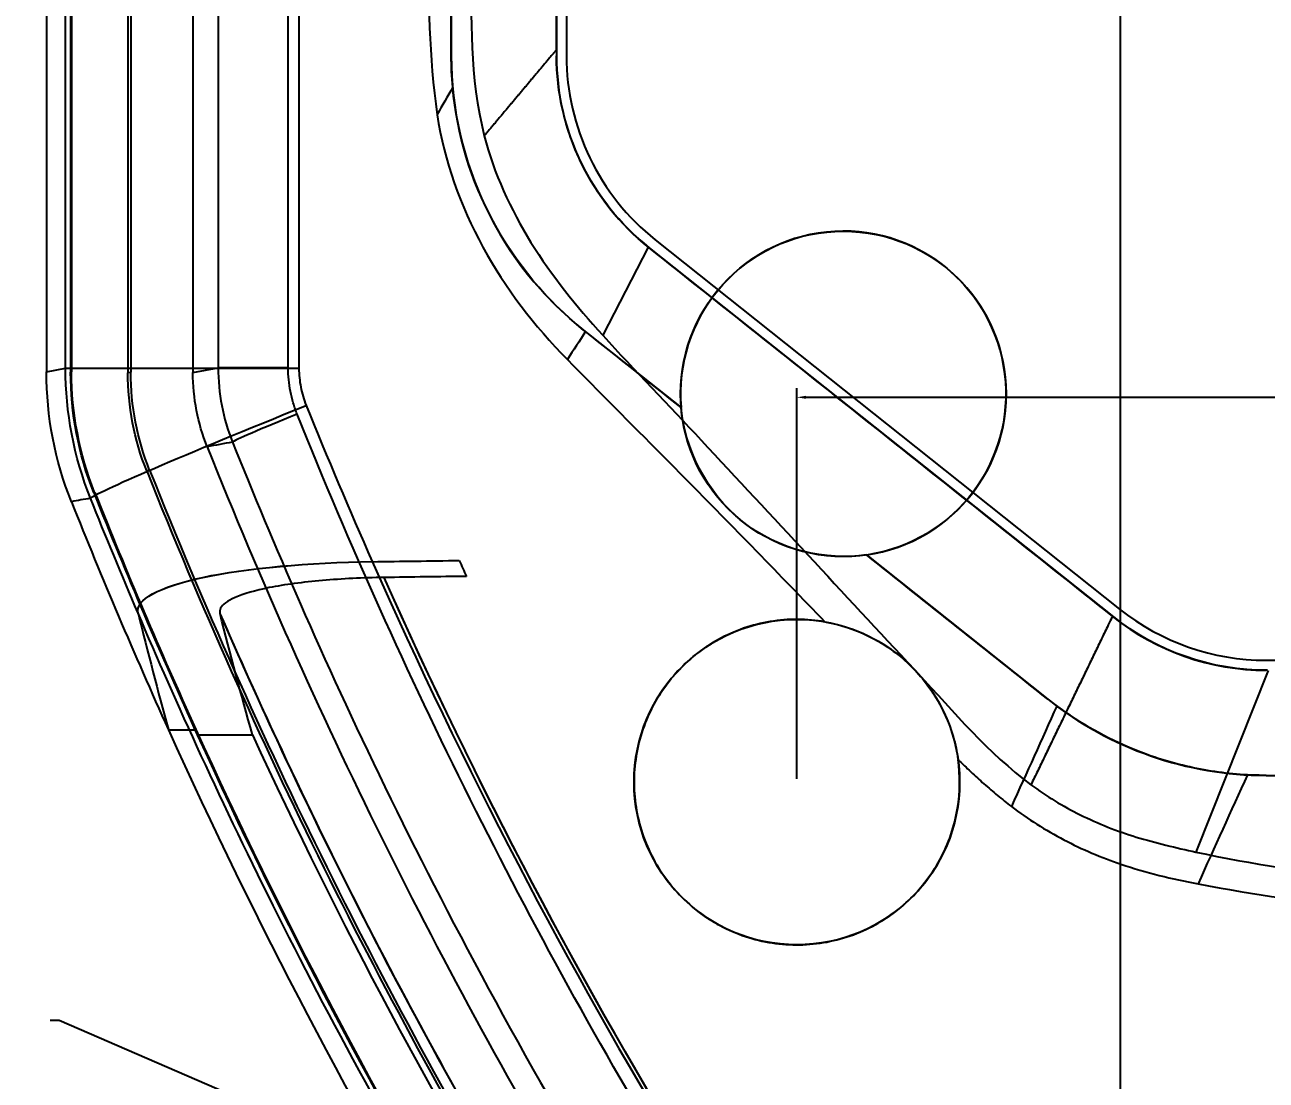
# Model space of a CAD drawing. Header units: inches. Extents: x -850 to 339, y -315 to 884.
# Drawn here: x -31.88 to -7.1, y -177.21 to -156.13 of the extents above; entities that cross this region are included whole.
import ezdxf
from ezdxf.lldxf.tags import DXFTag

# ---------------------------------------------------------------- set-up
doc = ezdxf.new("R2010")
doc.units = ezdxf.units.IN
doc.header["$MEASUREMENT"] = 0
doc.layers.add('SX$17', color=7, linetype='Continuous', true_color=0xffffff)
for name, color, linetype in [('VE001I429$0000000000011', 255, 'Continuous'), ('VE001I431$0000000000011', 255, 'Continuous'), ('VE001I432$0000000000011', 255, 'Continuous'), ('VE001I433$0000000000011', 255, 'Continuous'), ('VE001I434$0000000000011', 255, 'Continuous'), ('VE001I435$0000000000011', 255, 'Continuous'), ('VE001I436$0000000000011', 255, 'Continuous'), ('VE001I437$0000000000011', 255, 'Continuous'), ('VE001I438$0000000000011', 255, 'Continuous'), ('VE001I449$1000000100011', 255, 'Continuous'), ('VE001I450$1000000100011', 255, 'Continuous'), ('VE001I451$1000000100011', 255, 'Continuous'), ('VE001I452$1000000100011', 255, 'Continuous'), ('VE001I453$1000000100011', 255, 'Continuous'), ('VE200I1$1011000101111', 255, 'Continuous'), ('VE200I10$0000000000011', 255, 'Continuous'), ('VE200I1018$0000000000011', 255, 'Continuous'), ('VE200I1019$0000000000011', 255, 'Continuous'), ('VE200I1020$0000000000011', 255, 'Continuous'), ('VE200I1021$0000000000011', 255, 'Continuous'), ('VE200I1024$0000000000011', 255, 'Continuous'), ('VE200I1025$1000000100011', 255, 'Continuous'), ('VE200I1037$0000000000011', 255, 'Continuous'), ('VE200I1039$0000000000011', 255, 'Continuous'), ('VE200I1040$0000000000011', 255, 'Continuous'), ('VE200I1041$0000000000011', 255, 'Continuous'), ('VE200I1043$0000000000011', 255, 'Continuous'), ('VE200I1044$0000000000011', 255, 'Continuous'), ('VE200I1045$0000000000011', 255, 'Continuous'), ('VE200I1046$0000000000011', 255, 'Continuous'), ('VE200I1047$0000000000011', 255, 'Continuous'), ('VE200I1054$0000000000011', 255, 'Continuous'), ('VE200I1055$0000000000011', 255, 'Continuous'), ('VE200I1056$0000000000011', 255, 'Continuous'), ('VE200I1057$0000000000011', 255, 'Continuous'), ('VE200I1058$0000000000011', 255, 'Continuous'), ('VE200I1059$0000000000011', 255, 'Continuous'), ('VE200I1060$0000000000011', 255, 'Continuous'), ('VE200I1077$0000000000011', 255, 'Continuous'), ('VE200I1078$0000000000111', 255, 'Continuous'), ('VE200I1079$0000000000111', 255, 'Continuous'), ('VE200I1080$0000000000011', 255, 'Continuous'), ('VE200I1081$0000000000011', 255, 'Continuous'), ('VE200I1082$0000000000011', 255, 'Continuous'), ('VE200I1083$0000000000011', 255, 'Continuous'), ('VE200I1096$1011000101111', 255, 'Continuous'), ('VE200I1098$1011000101111', 255, 'Continuous'), ('VE200I11$0000000000011', 255, 'Continuous'), ('VE200I1103$0000000000011', 255, 'Continuous'), ('VE200I1124$0000000000011', 255, 'Continuous'), ('VE200I1126$0001000000011', 255, 'Continuous'), ('VE200I1127$0011000001111', 255, 'Continuous'), ('VE200I1151$0000000000011', 255, 'Continuous'), ('VE200I1152$0000000000011', 255, 'Continuous'), ('VE200I1153$0000000000011', 255, 'Continuous'), ('VE200I1154$0000000000111', 255, 'Continuous'), ('VE200I1158$0000000000111', 255, 'Continuous'), ('VE200I1159$0000000000011', 255, 'Continuous'), ('VE200I13$1011000101111', 255, 'Continuous'), ('VE200I1322$0000000000011', 255, 'Continuous'), ('VE200I1330$1011000101111', 255, 'Continuous'), ('VE200I1331$0000000000011', 255, 'Continuous'), ('VE200I1332$0011000001111', 255, 'Continuous'), ('VE200I1333$0000000000011', 255, 'Continuous'), ('VE200I1334$0000000000011', 255, 'Continuous'), ('VE200I1337$0000000000011', 255, 'Continuous'), ('VE200I1340$0000000000011', 255, 'Continuous'), ('VE200I1341$0000000000011', 255, 'Continuous'), ('VE200I1343$0000000000011', 255, 'Continuous'), ('VE200I14$1011000101111', 255, 'Continuous'), ('VE200I15$1011000101111', 255, 'Continuous'), ('VE200I25$0011000001111', 255, 'Continuous'), ('VE200I26$0011000001111', 255, 'Continuous'), ('VE200I35$0000000000011', 255, 'Continuous'), ('VE200I36$0000000000011', 255, 'Continuous'), ('VE200I458$0000000000011', 255, 'Continuous'), ('VE200I459$0000000000011', 255, 'Continuous'), ('VE200I460$0000000000011', 255, 'Continuous'), ('VE200I468$0000000000011', 255, 'Continuous'), ('VE200I469$0000000000011', 255, 'Continuous'), ('VE200I470$0000000000011', 255, 'Continuous'), ('VE200I471$0000000000011', 255, 'Continuous'), ('VE200I472$0000000000011', 255, 'Continuous'), ('VE200I473$0000000000011', 255, 'Continuous'), ('VE200I474$0000000000011', 255, 'Continuous'), ('VE200I49$1011000101111', 255, 'Continuous'), ('VE200I50$1001000100011', 255, 'Continuous'), ('VE200I51$0000000000011', 255, 'Continuous'), ('VE200I510$0000000000011', 255, 'Continuous'), ('VE200I52$0000000000011', 255, 'Continuous'), ('VE200I53$0000000000011', 255, 'Continuous'), ('VE200I544$0000000000011', 255, 'Continuous'), ('VE200I57$0000000000011', 255, 'Continuous'), ('VE200I586$0000000000011', 255, 'Continuous'), ('VE200I6$0000000000011', 255, 'Continuous'), ('VE200I603$1001000100011', 255, 'Continuous'), ('VE200I604$1011000101111', 255, 'Continuous'), ('VE200I605$1011000101111', 255, 'Continuous'), ('VE200I606$1011000101111', 255, 'Continuous'), ('VE200I631$1011000101111', 255, 'Continuous'), ('VE200I635$0000000000011', 255, 'Continuous'), ('VE200I636$0000000000011', 255, 'Continuous'), ('VE200I637$1011000101111', 255, 'Continuous'), ('VE200I638$1011000101111', 255, 'Continuous'), ('VE200I639$1011000101111', 255, 'Continuous'), ('VE200I645$1001000100011', 255, 'Continuous'), ('VE200I648$0011000001111', 255, 'Continuous'), ('VE200I649$0011000001111', 255, 'Continuous'), ('VE200I693$0011000001111', 255, 'Continuous'), ('VE200I697$0000000000011', 255, 'Continuous'), ('VE200I698$0000000000011', 255, 'Continuous'), ('VE200I7$0000000000011', 255, 'Continuous'), ('VE200I704$0011000001111', 255, 'Continuous'), ('VE200I708$0000000000011', 255, 'Continuous'), ('VE200I709$0000000000011', 255, 'Continuous'), ('VE200I784$0000000000011', 255, 'Continuous'), ('VE200I785$0000000000011', 255, 'Continuous'), ('VE200I786$0000000000011', 255, 'Continuous'), ('VE200I811$0000000000011', 255, 'Continuous'), ('VE200I869$0011000001111', 255, 'Continuous'), ('VE200I870$0011000001111', 255, 'Continuous'), ('VE200I872$0000000000011', 255, 'Continuous'), ('VE200I874$0001000000011', 255, 'Continuous'), ('VE200I875$0011000001111', 255, 'Continuous'), ('VE200I921$0000000000011', 255, 'Continuous'), ('VE200I922$0000000000011', 255, 'Continuous'), ('VE200I923$0000000000011', 255, 'Continuous'), ('VE200I924$0000000000011', 255, 'Continuous'), ('VE200I925$0000000000011', 255, 'Continuous'), ('VE200I936$1001000100011', 255, 'Continuous'), ('VE200I937$1011000101111', 255, 'Continuous'), ('VE200I938$1001000100011', 255, 'Continuous'), ('VE200I939$1011000101111', 255, 'Continuous'), ('VE200I970$1000001110011', 255, 'Continuous'), ('VE200I971$1001001110011', 255, 'Continuous'), ('VE200I972$1000000100011', 255, 'Continuous'), ('VE200I973$1000000110011', 255, 'Continuous'), ('VE200I974$1001001110011', 255, 'Continuous'), ('VE200I975$1001000110011', 255, 'Continuous'), ('VE200I976$1001000110011', 255, 'Continuous'), ('VE200I977$1001000110011', 255, 'Continuous'), ('VE200I978$1000000100011', 255, 'Continuous'), ('VE200I979$1000000110011', 255, 'Continuous'), ('VE200I980$1000000100011', 255, 'Continuous'), ('VE200I981$1000000100011', 255, 'Continuous'), ('VE200I982$1001000110011', 255, 'Continuous'), ('VE200I983$1000000100011', 255, 'Continuous'), ('VE200I985$1011000100011', 255, 'Continuous')]:
    doc.layers.add(name, color=color, linetype=linetype)
tags = doc.linetypes.add('HIDDEN', pattern=[0.5, 0.25, -0.25]).pattern_tags.tags
tags[6:7] = [DXFTag(74, 4), DXFTag(75, 0), DXFTag(340, '0'), DXFTag(46, 0.0), DXFTag(50, 0.0), DXFTag(44, 0.0), DXFTag(45, 0.0)]
tags[4:5] = [DXFTag(74, 4), DXFTag(75, 0), DXFTag(340, '0'), DXFTag(46, 0.0), DXFTag(50, 0.0), DXFTag(44, 0.0), DXFTag(45, 0.0)]
doc.dimstyles.get("Standard").update_dxf_attribs({"dimtxt": 5, "dimasz": 0.18, "dimexe": 0.18, "dimexo": 0.0625, "dimgap": 0.09, "dimtad": 0, "dimtih": 1, "dimtoh": 1, "dimzin": 0, "dimdsep": 46, "dimtxsty": 'Standard', "dimcen": 0.09, "dimclrt": 3, "dimadec": 0, "dimazin": 0, "dimtfac": 1, "dimtofl": 0, "dimtmove": 0, "dimatfit": 3, "dimfxl": 0, "dimtolj": 1, "dimtzin": 0, "dimarcsym": 0})

# ---------------------------------------------------------------- blocks, each defined once
blk = doc.blocks.new('*D94')
at = {"color": 0, "lineweight": -2}
for p, q in [((-16.468, -171.19), (-16.468, -163.387)), ((-16.288, -163.567), (9.375, -163.567)), ((53.552, -163.567), (27.888, -163.567)), ((53.732, -171.19), (53.732, -163.387))]:
    blk.add_line(p, q, dxfattribs=at)
at = {"color": 0}
for points in [[(-16.288, -163.537), (-16.288, -163.597), (-16.468, -163.567)], [(53.552, -163.537), (53.552, -163.597), (53.732, -163.567)]]:
    blk.add_solid(points, dxfattribs=at)
at = {"layer": 'Defpoints', "color": 0}
for p in [(53.732, -163.567), (-16.468, -171.253, 1.3), (53.732, -171.253, 1.3)]:
    blk.add_point(p, dxfattribs=at)
at = {"color": 3, "insert": (18.632, -163.567), "char_height": 5, "attachment_point": 5}
blk.add_mtext('\\A1;70.20', dxfattribs=at)
blk = doc.blocks.new('*D107')
at = {"color": 0, "lineweight": -2}
for p, q in [((-31.375, -176.008), (-31.195, -176.008)), ((-31.195, -176.008), (-9.524, -185.395)), ((-1.434, -188.99), (-1.434, -188.81)), ((-1.524, -188.9), (-1.344, -188.9))]:
    blk.add_line(p, q, dxfattribs=at)
at = {"color": 0}
blk.add_solid([(-9.512, -185.368), (-9.536, -185.423), (-9.359, -185.467)], dxfattribs=at)
at = {"layer": 'Defpoints', "color": 0}
for p in [(-9.359, -185.467, 15), (-1.434, -188.9, 15)]:
    blk.add_point(p, dxfattribs=at)
at = {"color": 3, "insert": (-41.465, -176.008), "char_height": 5, "attachment_point": 5}
blk.add_mtext('\\A1;R8.64', dxfattribs=at)
blk = doc.blocks.new('*D108')
at = {"color": 0, "lineweight": -2}
for p, q in [((-10.009, -189.872), (-10.009, -133.139)), ((-9.829, -133.319), (8.542, -133.319)), ((47.092, -133.319), (28.722, -133.319)), ((47.272, -189.872), (47.272, -133.139))]:
    blk.add_line(p, q, dxfattribs=at)
at = {"color": 0}
for points in [[(-9.829, -133.289), (-9.829, -133.349), (-10.009, -133.319)], [(47.092, -133.289), (47.092, -133.349), (47.272, -133.319)]]:
    blk.add_solid(points, dxfattribs=at)
at = {"layer": 'Defpoints', "color": 0}
for p in [(47.272, -133.319), (-10.009, -189.934, 15), (47.272, -189.934, 15)]:
    blk.add_point(p, dxfattribs=at)
at = {"color": 3, "insert": (18.632, -133.319), "char_height": 5, "attachment_point": 5}
blk.add_mtext('\\A1;57.28', dxfattribs=at)

msp = doc.modelspace()

# ---------------------------------------------------------------- linework, layer by layer
at = {"layer": 'SX$17', "color": 9, "linetype": 'HIDDEN'}
for p, q in [((-12.29, -163.499, 2.7), (-12.29, -163.499, 11.1)), ((-13.218, -171.253, 1.3), (-13.218, -171.253, 14.941))]:
    msp.add_line(p, q, dxfattribs=at)
at = {"layer": 'VE001I429$0000000000011', "color": 21}
msp.add_line((-21.068, -102.957, 13.1), (-21.068, -156.745, 13.1), dxfattribs=at)
at = {"layer": 'VE001I431$0000000000011', "color": 21}
msp.add_arc((-16.368, -156.745, 13.1), 4.7, 180, 231.5, dxfattribs=at)
at = {"layer": 'VE001I432$0000000000011', "color": 21}
msp.add_line((-21.068, -156.745, 14.8), (-21.068, -156.745, 13.1), dxfattribs=at)
at = {"layer": 'VE001I433$0000000000011', "color": 21}
msp.add_line((-19.294, -160.423, 13.1), (-10.023, -167.797, 13.1), dxfattribs=at)
at = {"layer": 'VE001I434$0000000000011', "color": 21}
msp.add_line((-19.294, -160.423, 14.8), (-19.294, -160.423, 13.1), dxfattribs=at)
at = {"layer": 'VE001I435$0000000000011', "color": 21}
msp.add_arc((-7.098, -164.119, 13.1), 4.7, 231.5, 270, dxfattribs=at)
at = {"layer": 'VE001I436$0000000000011', "color": 21}
msp.add_line((-10.023, -167.797, 14.8), (-10.023, -167.797, 13.1), dxfattribs=at)
at = {"layer": 'VE001I437$0000000000011', "color": 21}
msp.add_line((-7.098, -168.819, 13.1), (44.361, -168.819, 13.1), dxfattribs=at)
at = {"layer": 'VE001I438$0000000000011', "color": 21}
msp.add_line((-7.098, -168.819, 14.8), (-7.098, -168.819, 13.1), dxfattribs=at)
at = {"layer": 'VE001I449$1000000100011', "color": 21}
msp.add_line((-21.068, -102.957, 14.8), (-21.068, -156.745, 14.8), dxfattribs=at)
at = {"layer": 'VE001I450$1000000100011', "color": 21}
msp.add_arc((-16.368, -156.745, 14.8), 4.7, 180, 231.5, dxfattribs=at)
at = {"layer": 'VE001I451$1000000100011', "color": 21}
msp.add_line((-19.294, -160.423, 14.8), (-10.023, -167.797, 14.8), dxfattribs=at)
at = {"layer": 'VE001I452$1000000100011', "color": 21}
msp.add_arc((-7.098, -164.119, 14.8), 4.7, 231.5, 270, dxfattribs=at)
at = {"layer": 'VE001I453$1000000100011', "color": 21}
msp.add_line((-7.098, -168.819, 14.8), (44.361, -168.819, 14.8), dxfattribs=at)
at = {"layer": 'VE200I1$1011000101111', "color": 30}
msp.add_open_spline([(-24.946, -166.85, 16.286), (-23.135, -170.946, 16.404), (-21.065, -174.91, 16.531), (-18.737, -178.742, 16.66)], degree=3, dxfattribs=at)
at = {"layer": 'VE200I10$0000000000011', "color": 30}
msp.add_line((-28.439, -170.312), (-27.338, -170.312), dxfattribs=at)
at = {"layer": 'VE200I1018$0000000000011', "color": 9}
msp.add_line((-21.268, -102.957, 13.1), (-21.268, -156.745, 13.1), dxfattribs=at)
at = {"layer": 'VE200I1019$0000000000011', "color": 9}
msp.add_arc((-16.368, -156.745, 13.1), 4.9, 180, 231.5, dxfattribs=at)
at = {"layer": 'VE200I1020$0000000000011', "color": 9}
msp.add_line((-19.419, -160.58, 13.1), (-10.148, -167.954, 13.1), dxfattribs=at)
at = {"layer": 'VE200I1021$0000000000011', "color": 9}
msp.add_arc((-7.098, -164.119, 13.1), 4.9, 231.5, 270, dxfattribs=at)
at = {"layer": 'VE200I1024$0000000000011', "color": 9}
msp.add_line((-21.268, -156.745, 13.1), (-21.268, -156.745, 14.462), dxfattribs=at)
at = {"layer": 'VE200I1025$1000000100011', "color": 9}
msp.add_open_spline([(-21.268, -156.626, 14.464), (-21.268, -156.665, 14.463), (-21.268, -156.705, 14.462), (-21.268, -156.745, 14.462)], degree=3, dxfattribs=at)
at = {"layer": 'VE200I1037$0000000000011', "color": 9}
msp.add_line((-7.098, -169.019, 13.1), (-7.098, -169.019, 14.528), dxfattribs=at)
at = {"layer": 'VE200I1039$0000000000011', "color": 9}
msp.add_line((-10.148, -167.954, 13.1), (-10.148, -167.954, 14.532), dxfattribs=at)
at = {"layer": 'VE200I1040$0000000000011', "color": 9}
msp.add_line((-19.419, -160.58, 13.1), (-19.419, -160.58, 14.493), dxfattribs=at)
at = {"layer": 'VE200I1041$0000000000011', "color": 9}
msp.add_open_spline([(-7.098, -171.119, 13.569), (-3.637, -171.119, 13.485), (-0.175, -171.119, 13.463), (3.287, -171.119, 13.436), (5.844, -171.119, 13.417), (8.402, -171.119, 13.403), (10.959, -171.119, 13.393), (13.517, -171.119, 13.384), (16.074, -171.119, 13.379), (18.632, -171.119, 13.379)], degree=3, knots=[0, 0, 0, 0, 0.40363, 0.40363, 0.40363, 0.701813, 0.701813, 0.701813, 1, 1, 1, 1], dxfattribs=at)
at = {"layer": 'VE200I1043$0000000000011', "color": 9}
msp.add_open_spline([(-7.472, -171.109, 13.571), (-7.801, -171.829, 14.093), (-8.129, -172.555, 14.62), (-8.457, -173.286, 15.152)], degree=3, dxfattribs=at)
at = {"layer": 'VE200I1044$0000000000011', "color": 9}
msp.add_open_spline([(-11.455, -169.597, 13.539), (-11.397, -169.644, 13.539), (-11.338, -169.689, 13.539), (-11.279, -169.733, 13.539)], degree=3, dxfattribs=at)
at = {"layer": 'VE200I1045$0000000000011', "color": 9}
msp.add_open_spline([(-11.279, -169.733, 13.539), (-11.578, -170.398, 14.019), (-11.88, -171.067, 14.503), (-12.184, -171.74, 14.991)], degree=3, dxfattribs=at)
at = {"layer": 'VE200I1046$0000000000011', "color": 9}
msp.add_open_spline([(-20.687, -162.254, 13.811), (-20.808, -162.44, 14.047), (-20.929, -162.626, 14.285), (-21.05, -162.814, 14.524)], degree=3, dxfattribs=at)
at = {"layer": 'VE200I1047$0000000000011', "color": 9}
msp.add_open_spline([(-23.341, -157.378, 13.919), (-23.444, -157.559, 14.066), (-23.547, -157.74, 14.216), (-23.651, -157.92, 14.367)], degree=3, dxfattribs=at)
at = {"layer": 'VE200I1054$0000000000011', "color": 9}
msp.add_open_spline([(-20.726, -162.223, 13.813), (-22.21, -161.042, 13.904), (-23.168, -159.269, 13.908), (-23.34, -157.378, 13.917)], degree=3, dxfattribs=at)
at = {"layer": 'VE200I1055$0000000000011', "color": 9}
msp.add_open_spline([(-23.34, -157.378, 13.917), (-23.359, -157.168, 13.919), (-23.368, -156.956, 13.911), (-23.368, -156.745, 13.896)], degree=3, dxfattribs=at)
at = {"layer": 'VE200I1056$0000000000011', "color": 9}
msp.add_arc((-16.368, -156.745, 11.1), 7, 180, 231.5, dxfattribs=at)
at = {"layer": 'VE200I1057$0000000000011', "color": 9}
msp.add_line((-20.726, -162.223, 11.1), (-20.726, -162.223, 13.813), dxfattribs=at)
at = {"layer": 'VE200I1058$0000000000011', "color": 9}
msp.add_open_spline([(-23.368, -156.745, 13.896), (-23.368, -155.643, 13.819), (-23.368, -154.536, 13.844), (-23.368, -153.431, 13.846), (-23.368, -151.224, 13.85), (-23.368, -149.018, 13.841), (-23.368, -146.812, 13.842), (-23.368, -144.605, 13.843), (-23.368, -142.399, 13.843), (-23.368, -140.193, 13.843), (-23.368, -137.986, 13.843), (-23.368, -135.78, 13.843), (-23.368, -133.573, 13.843), (-23.368, -131.367, 13.843), (-23.368, -129.161, 13.843), (-23.368, -126.954, 13.843), (-23.368, -124.748, 13.843), (-23.368, -122.542, 13.843), (-23.368, -120.335, 13.843), (-23.368, -118.129, 13.843), (-23.368, -115.923, 13.843), (-23.368, -113.716, 13.843), (-23.368, -110.13, 13.844), (-23.368, -106.543, 13.804), (-23.368, -102.957, 13.843)], degree=3, knots=[0, 0, 0, 0, 0.061631, 0.061631, 0.061631, 0.184688, 0.184688, 0.184688, 0.307745, 0.307745, 0.307745, 0.430801, 0.430801, 0.430801, 0.553857, 0.553857, 0.553857, 0.676914, 0.676914, 0.676914, 0.79997, 0.79997, 0.79997, 1, 1, 1, 1], dxfattribs=at)
at = {"layer": 'VE200I1059$0000000000011', "color": 9}
msp.add_line((-23.368, -102.957, 11.1), (-23.368, -156.745, 11.1), dxfattribs=at)
at = {"layer": 'VE200I1060$0000000000011', "color": 9}
msp.add_line((-23.368, -156.745, 11.1), (-23.368, -156.745, 13.896), dxfattribs=at)
at = {"layer": 'VE200I1077$0000000000011', "color": 9}
msp.add_open_spline([(-7.472, -171.109, 13.571), (-7.859, -171.088, 13.567), (-8.245, -171.035, 13.562), (-8.624, -170.951, 13.556), (-9.002, -170.866, 13.551), (-9.374, -170.75, 13.545), (-9.732, -170.604, 13.542), (-10.28, -170.382, 13.537), (-10.804, -170.087, 13.535), (-11.279, -169.733, 13.539)], degree=3, knots=[0, 0, 0, 0, 0.28303, 0.28303, 0.28303, 0.565884, 0.565884, 0.565884, 1, 1, 1, 1], dxfattribs=at)
at = {"layer": 'VE200I1078$0000000000111', "color": 9}
msp.add_arc((-7.098, -164.119, 11.1), 7, 231.5, 270, dxfattribs=at)
at = {"layer": 'VE200I1079$0000000000111', "color": 9}
msp.add_line((-7.098, -171.119, 11.1), (-7.098, -171.119, 13.569), dxfattribs=at)
at = {"layer": 'VE200I1080$0000000000011', "color": 9}
msp.add_open_spline([(-7.098, -171.119, 13.569), (-7.223, -171.119, 13.572), (-7.348, -171.116, 13.573), (-7.472, -171.109, 13.571)], degree=3, dxfattribs=at)
at = {"layer": 'VE200I1081$0000000000011', "color": 9}
msp.add_open_spline([(-18.778, -163.772, 13.733), (-19.415, -163.266, 13.756), (-20.051, -162.76, 13.778), (-20.687, -162.254, 13.811)], degree=3, dxfattribs=at)
at = {"layer": 'VE200I1082$0000000000011', "color": 9}
msp.add_open_spline([(-20.687, -162.254, 13.811), (-20.7, -162.244, 13.811), (-20.713, -162.234, 13.812), (-20.726, -162.223, 13.813)], degree=3, dxfattribs=at)
at = {"layer": 'VE200I1083$0000000000011', "color": 9}
msp.add_line((-20.726, -162.223, 11.1), (-18.779, -163.772, 11.1), dxfattribs=at)
at = {"layer": 'VE200I1096$1011000101111', "color": 9, "extrusion": (-0.371739, 0.928004, -0.024887)}
msp.add_arc((84.955, 7.664, -142.581), 5, 2.0006, 86.4449, dxfattribs=at)
at = {"layer": 'VE200I1098$1011000101111', "color": 9, "extrusion": (0, 1, 0)}
msp.add_arc((26.074, 11.2, -162.988), 5, 2, 86.1576, dxfattribs=at)
at = {"layer": 'VE200I11$0000000000011', "color": 30}
msp.add_arc((70.617, -125.152), 107.863, 204.75111, 211.33366, dxfattribs=at)
at = {"layer": 'VE200I1103$0000000000011', "color": 9, "extrusion": (0.371832, -0.927961, 0.025068)}
msp.add_arc((-85.418, 9.113, 142.62), 1.5, 93.5799, 177.9994, dxfattribs=at)
at = {"layer": 'VE200I1124$0000000000011', "color": 9, "extrusion": (0, 0, -1)}
msp.add_ellipse((-24.447, -163.059, 0.5), major_axis=(6.387, 1.226), ratio=0.999368, start_param=2.951988, end_param=3.331176, dxfattribs=at)
at = {"layer": 'VE200I1126$0001000000011', "color": 9}
msp.add_line((-30.968, -102.554), (-30.968, -163.064), dxfattribs=at)
at = {"layer": 'VE200I1127$0011000001111', "color": 9}
msp.add_line((-30.968, -163.064), (-30.951, -163.061, 0.5), dxfattribs=at)
at = {"layer": 'VE200I1151$0000000000011', "color": 9}
msp.add_line((-15.078, -166.716, 11.1), (-15.078, -166.716, 13.61), dxfattribs=at)
at = {"layer": 'VE200I1152$0000000000011', "color": 9}
msp.add_open_spline([(-15.078, -166.716, 13.61), (-15.891, -166.832, 14.081), (-16.823, -166.627, 14.47), (-18.285, -165.472, 14.596), (-18.712, -164.56, 14.259), (-18.778, -163.772, 13.733)], degree=3, knots=[0, 0, 0, 0, 0.5, 0.5, 1, 1, 1, 1], dxfattribs=at)
at = {"layer": 'VE200I1153$0000000000011', "color": 9}
msp.add_line((-18.779, -163.772, 13.734), (-18.779, -163.772, 11.1), dxfattribs=at)
at = {"layer": 'VE200I1154$0000000000111', "color": 9}
msp.add_circle((-15.54, -163.499, 2.7), 3.25, dxfattribs=at)
at = {"layer": 'VE200I1158$0000000000111', "color": 9}
msp.add_circle((-16.468, -171.253, 1.3), 3.25, dxfattribs=at)
at = {"layer": 'VE200I1159$0000000000011', "color": 9}
msp.add_open_spline([(-15.907, -168.052, 14.809), (-15.621, -168.102, 14.684), (-15.326, -168.194, 14.583), (-15.048, -168.329, 14.517), (-14.769, -168.465, 14.45), (-14.499, -168.647, 14.416), (-14.266, -168.863, 14.417), (-14.049, -169.063, 14.419), (-13.857, -169.296, 14.45), (-13.705, -169.542, 14.506), (-13.548, -169.795, 14.563), (-13.428, -170.068, 14.648), (-13.348, -170.342, 14.751), (-13.304, -170.494, 14.809), (-13.271, -170.648, 14.873), (-13.25, -170.801, 14.941)], degree=3, knots=[0, 0, 0, 0, 0.226017, 0.226017, 0.226017, 0.453321, 0.453321, 0.453321, 0.664254, 0.664254, 0.664254, 0.880493, 0.880493, 0.880493, 1, 1, 1, 1], dxfattribs=at)
at = {"layer": 'VE200I13$1011000101111', "color": 30}
msp.add_open_spline([(-22.741, -181.318, 11.843), (-25.951, -175.993, 11.672), (-28.107, -171.424, 11.539), (-29.621, -167.879, 11.445)], degree=3, dxfattribs=at)
at = {"layer": 'VE200I1322$0000000000011', "color": 9}
msp.add_arc((70.617, -125.152), 107.863, 204.75111, 211.33366, dxfattribs=at)
at = {"layer": 'VE200I1330$1011000101111', "color": 9, "extrusion": (0, -0.978148, 0.207912)}
msp.add_ellipse((70.617, -142.365, 131.48), major_axis=(0, -104.773, -492.917), ratio=0.205087, start_param=4.958382, end_param=4.981343, dxfattribs=at)
at = {"layer": 'VE200I1331$0000000000011', "color": 9}
msp.add_line((-29.017, -170.206, 0.5), (-28.468, -170.206, 0.5), dxfattribs=at)
at = {"layer": 'VE200I1332$0011000001111', "color": 9, "extrusion": (0, -0.978148, 0.207912)}
msp.add_ellipse((70.617, -142.28, 131.877), major_axis=(0, -104.259, -490.498), ratio=0.205087, start_param=4.983544, end_param=4.984602, dxfattribs=at)
at = {"layer": 'VE200I1333$0000000000011', "color": 9}
msp.add_line((-28.439, -170.312), (-27.338, -170.312), dxfattribs=at)
at = {"layer": 'VE200I1334$0000000000011', "color": 9, "extrusion": (0, 0.978148, -0.207912)}
msp.add_ellipse((70.617, -142.112, 132.672), major_axis=(0, -103.23, -485.66), ratio=0.205087, start_param=1.294101, end_param=1.318439, dxfattribs=at)
at = {"layer": 'VE200I1337$0000000000011', "color": 9, "extrusion": (0, -0.978148, 0.207912)}
msp.add_ellipse((70.617, -125.152, 212.461), major_axis=(0, 102.664, 482.997), ratio=0.207912, start_param=1.988795, end_param=1.992183, dxfattribs=at)
at = {"layer": 'VE200I1340$0000000000011', "color": 9}
msp.add_open_spline([(-24.708, -167.166, 14.798), (-25.128, -167.172, 14.771), (-25.55, -167.192, 14.678), (-25.939, -167.226, 14.519), (-26.328, -167.26, 14.36), (-26.696, -167.309, 14.129), (-27.001, -167.369, 13.843), (-27.282, -167.425, 13.58), (-27.518, -167.493, 13.263), (-27.684, -167.566, 12.919), (-27.839, -167.633, 12.601), (-27.937, -167.708, 12.251), (-27.974, -167.782, 11.901), (-27.991, -167.817, 11.738), (-27.995, -167.852, 11.573), (-27.986, -167.887, 11.408)], degree=3, knots=[0, 0, 0, 0, 0.23934, 0.23934, 0.23934, 0.480027, 0.480027, 0.480027, 0.701279, 0.701279, 0.701279, 0.905705, 0.905705, 0.905705, 1, 1, 1, 1], dxfattribs=at)
at = {"layer": 'VE200I1341$0000000000011', "color": 9}
msp.add_open_spline([(-27.986, -167.887, 11.408), (-26.028, -172.394, 11.532), (-23.758, -176.776, 11.667), (-21.163, -181.029, 11.806)], degree=3, dxfattribs=at)
at = {"layer": 'VE200I1343$0000000000011', "color": 9}
msp.add_open_spline([(-18.368, -179.21, 15.179), (-20.762, -175.307, 15.046), (-22.872, -171.291, 14.917), (-24.708, -167.166, 14.798)], degree=3, dxfattribs=at)
at = {"layer": 'VE200I14$1011000101111', "color": 30, "extrusion": (0, -0.978148, 0.207912)}
msp.add_ellipse((70.617, -142.365, 131.48), major_axis=(0, -104.773, -492.917), ratio=0.205087, start_param=4.958382, end_param=4.981343, dxfattribs=at)
at = {"layer": 'VE200I15$1011000101111', "color": 30}
msp.add_arc((70.617, -125.152, 0.5), 109.347, 204.33213, 210.97741, dxfattribs=at)
at = {"layer": 'VE200I25$0011000001111', "color": 30, "extrusion": (0, -0.978148, 0.207912)}
msp.add_ellipse((70.617, -142.28, 131.877), major_axis=(0, -104.259, -490.498), ratio=0.205087, start_param=4.983544, end_param=4.984602, dxfattribs=at)
at = {"layer": 'VE200I26$0011000001111', "color": 30}
msp.add_arc((70.617, -125.152), 108.864, 204.50855, 210.97508, dxfattribs=at)
at = {"layer": 'VE200I35$0000000000011', "color": 30, "extrusion": (0, 0.978148, -0.207912)}
msp.add_ellipse((70.617, -142.112, 132.672), major_axis=(0, -103.23, -485.66), ratio=0.205087, start_param=1.294101, end_param=1.318439, dxfattribs=at)
at = {"layer": 'VE200I36$0000000000011', "color": 30}
msp.add_open_spline([(-27.986, -167.887, 11.408), (-26.508, -171.288, 11.502), (-24.377, -175.761, 11.634), (-21.163, -181.029, 11.806)], degree=3, dxfattribs=at)
at = {"layer": 'VE200I458$0000000000011', "color": 9}
msp.add_open_spline([(-18.921, -178.985, 14.647), (-21.838, -174.159, 14.483), (-24.346, -169.132, 14.324), (-26.445, -163.905, 14.182)], degree=3, dxfattribs=at)
at = {"layer": 'VE200I459$0000000000011', "color": 9}
msp.add_open_spline([(-26.445, -163.905, 14.182), (-26.474, -163.832, 14.18), (-26.526, -163.682, 14.177), (-26.583, -163.451, 14.173), (-26.617, -163.216, 14.171), (-26.624, -163.057, 14.17), (-26.624, -162.978, 14.17)], degree=3, dxfattribs=at)
at = {"layer": 'VE200I460$0000000000011', "color": 9}
msp.add_line((-26.624, -162.978, 14.17), (-26.624, -153.331, 14.17), dxfattribs=at)
at = {"layer": 'VE200I468$0000000000011', "color": 9}
msp.add_open_spline([(-23.81, -102.288, 14.355), (-23.851, -103.447, 14.352), (-23.815, -104.607, 14.354), (-23.811, -106.925, 14.355), (-23.813, -108.084, 14.354), (-23.819, -111.561, 14.354), (-23.819, -113.879, 14.354), (-23.82, -120.834, 14.354), (-23.82, -125.471, 14.354), (-23.82, -134.744, 14.354), (-23.819, -139.38, 14.354), (-23.82, -146.335, 14.354), (-23.825, -148.653, 14.354), (-23.816, -152.13, 14.354), (-23.81, -153.289, 14.355), (-23.825, -155.608, 14.354), (-23.819, -156.767, 14.354), (-23.648, -157.923, 14.365)], degree=3, knots=[0, 0, 0, 0, 0.0625, 0.0625, 0.125, 0.125, 0.25, 0.25, 0.5, 0.5, 0.75, 0.75, 0.875, 0.875, 0.9375, 0.9375, 1, 1, 1, 1], dxfattribs=at)
at = {"layer": 'VE200I469$0000000000011', "color": 9}
msp.add_open_spline([(-23.649, -157.923, 14.365), (-23.364, -159.79, 14.383), (-22.371, -161.473, 14.446), (-21.05, -162.814, 14.524)], degree=3, dxfattribs=at)
at = {"layer": 'VE200I470$0000000000011', "color": 9}
msp.add_open_spline([(-21.05, -162.814, 14.524), (-19.791, -164.091, 14.599), (-18.52, -165.355, 14.671), (-17.272, -166.642, 14.737), (-16.817, -167.112, 14.762), (-16.361, -167.581, 14.786), (-15.907, -168.052, 14.809)], degree=3, knots=[0, 0, 0, 0, 0.732714, 0.732714, 0.732714, 1, 1, 1, 1], dxfattribs=at)
at = {"layer": 'VE200I471$0000000000011', "color": 9}
msp.add_open_spline([(-15.907, -168.052, 14.809), (-16.266, -167.989, 14.791), (-16.64, -167.987, 14.771), (-16.999, -168.046, 14.752), (-17.359, -168.106, 14.733), (-17.713, -168.228, 14.714), (-18.032, -168.404, 14.696), (-18.351, -168.579, 14.679), (-18.645, -168.812, 14.662), (-18.888, -169.083, 14.649), (-19.131, -169.354, 14.635), (-19.331, -169.671, 14.624), (-19.47, -170.007, 14.616), (-19.61, -170.343, 14.608), (-19.693, -170.708, 14.603), (-19.713, -171.071, 14.602), (-19.733, -171.434, 14.601), (-19.692, -171.805, 14.603), (-19.591, -172.154, 14.609), (-19.49, -172.503, 14.615), (-19.328, -172.839, 14.624), (-19.118, -173.135, 14.636), (-18.907, -173.431, 14.648), (-18.643, -173.695, 14.663), (-18.346, -173.905, 14.679), (-18.05, -174.115, 14.695), (-17.713, -174.277, 14.714), (-17.363, -174.377, 14.733), (-17.013, -174.477, 14.751), (-16.641, -174.518, 14.771), (-16.278, -174.497, 14.79), (-15.914, -174.476, 14.809), (-15.549, -174.391, 14.828), (-15.213, -174.25, 14.845), (-14.877, -174.11, 14.862), (-14.561, -173.909, 14.878), (-14.29, -173.665, 14.891), (-14.02, -173.421, 14.904), (-13.788, -173.127, 14.915), (-13.614, -172.807, 14.924), (-13.44, -172.488, 14.932), (-13.319, -172.134, 14.938), (-13.26, -171.775, 14.941), (-13.208, -171.454, 14.943), (-13.205, -171.122, 14.943), (-13.25, -170.801, 14.941)], degree=3, knots=[0, 0, 0, 0, 0.067273, 0.067273, 0.067273, 0.134546, 0.134546, 0.134546, 0.201809, 0.201809, 0.201809, 0.268998, 0.268998, 0.268998, 0.336083, 0.336083, 0.336083, 0.403085, 0.403085, 0.403085, 0.470071, 0.470071, 0.470071, 0.537114, 0.537114, 0.537114, 0.60426, 0.60426, 0.60426, 0.671498, 0.671498, 0.671498, 0.738775, 0.738775, 0.738775, 0.806028, 0.806028, 0.806028, 0.873212, 0.873212, 0.873212, 0.940315, 0.940315, 0.940315, 1, 1, 1, 1], dxfattribs=at)
at = {"layer": 'VE200I472$0000000000011', "color": 9}
msp.add_open_spline([(-13.25, -170.801, 14.941), (-13.165, -170.884, 14.945), (-12.995, -171.049, 14.953), (-12.733, -171.289, 14.966), (-12.463, -171.521, 14.978), (-12.278, -171.668, 14.987), (-12.184, -171.74, 14.991)], degree=3, dxfattribs=at)
at = {"layer": 'VE200I473$0000000000011', "color": 9}
msp.add_open_spline([(-12.184, -171.74, 14.991), (-11.855, -171.991, 15.006), (-11.502, -172.213, 15.022), (-11.136, -172.405, 15.039), (-10.771, -172.596, 15.055), (-10.388, -172.76, 15.071), (-9.997, -172.893, 15.088), (-9.496, -173.063, 15.11), (-8.977, -173.185, 15.131), (-8.457, -173.286, 15.152)], degree=3, knots=[0, 0, 0, 0, 0.304819, 0.304819, 0.304819, 0.609346, 0.609346, 0.609346, 1, 1, 1, 1], dxfattribs=at)
at = {"layer": 'VE200I474$0000000000011', "color": 9}
msp.add_open_spline([(-8.457, -173.286, 15.152), (-7.343, -173.503, 15.197), (-6.218, -173.646, 15.24), (-3.973, -173.961, 15.32), (-2.851, -174.121, 15.357), (0.523, -174.55, 15.459), (2.78, -174.792, 15.516), (9.557, -175.402, 15.654), (14.093, -175.634, 15.7), (18.632, -175.638, 15.7)], degree=3, knots=[0, 0, 0, 0, 0.125, 0.125, 0.25, 0.25, 0.5, 0.5, 1, 1, 1, 1], dxfattribs=at)
at = {"layer": 'VE200I49$1011000101111', "color": 30}
msp.add_open_spline([(-29.621, -167.879, 11.445), (-29.687, -167.615, 12.688), (-29.205, -167.351, 13.931), (-27.452, -166.977, 15.691), (-26.214, -166.868, 16.203), (-24.946, -166.85, 16.286)], degree=3, knots=[0, 0, 0, 0, 0.5, 0.5, 1, 1, 1, 1], dxfattribs=at)
at = {"layer": 'VE200I50$1001000100011', "color": 30, "extrusion": (0, 0.978148, -0.207912)}
msp.add_ellipse((18.632, -309.415, -654.429), major_axis=(0, -142.865, -672.129), ratio=0.978148, start_param=3.076712, end_param=3.079302, dxfattribs=at)
at = {"layer": 'VE200I51$0000000000011', "color": 30, "extrusion": (0, -0.978148, 0.207912)}
msp.add_ellipse((70.617, -125.152, 212.461), major_axis=(0, 102.664, 482.997), ratio=0.207912, start_param=1.988795, end_param=1.992183, dxfattribs=at)
at = {"layer": 'VE200I510$0000000000011', "color": 9, "extrusion": (0, -0.978148, 0.207912)}
msp.add_ellipse((18.632, -309.415, -654.429), major_axis=(0, -142.547, -670.629), ratio=0.978148, start_param=3.203811, end_param=3.206264, dxfattribs=at)
at = {"layer": 'VE200I52$0000000000011', "color": 30, "extrusion": (0, -0.978148, 0.207912)}
msp.add_ellipse((18.632, -309.415, -654.429), major_axis=(0, -142.547, -670.629), ratio=0.978148, start_param=3.203811, end_param=3.206264, dxfattribs=at)
at = {"layer": 'VE200I53$0000000000011', "color": 30}
msp.add_open_spline([(-24.708, -167.166, 14.798), (-25.128, -167.172, 14.771), (-25.55, -167.192, 14.678), (-25.939, -167.226, 14.519), (-26.328, -167.26, 14.36), (-26.696, -167.309, 14.129), (-27.001, -167.369, 13.843), (-27.282, -167.425, 13.58), (-27.518, -167.493, 13.263), (-27.684, -167.566, 12.919), (-27.839, -167.633, 12.601), (-27.937, -167.708, 12.251), (-27.974, -167.782, 11.901), (-27.991, -167.817, 11.738), (-27.995, -167.852, 11.573), (-27.986, -167.887, 11.408)], degree=3, knots=[0, 0, 0, 0, 0.23934, 0.23934, 0.23934, 0.480027, 0.480027, 0.480027, 0.701279, 0.701279, 0.701279, 0.905705, 0.905705, 0.905705, 1, 1, 1, 1], dxfattribs=at)
at = {"layer": 'VE200I544$0000000000011', "color": 9}
msp.add_line((-28.022, -153.306, 12.726), (-28.022, -162.978, 12.726), dxfattribs=at)
at = {"layer": 'VE200I57$0000000000011', "color": 30}
msp.add_open_spline([(-18.368, -179.21, 15.179), (-20.747, -175.332, 15.047), (-22.86, -171.317, 14.918), (-24.708, -167.166, 14.798)], degree=3, dxfattribs=at)
at = {"layer": 'VE200I586$0000000000011', "color": 9, "extrusion": (0, -1, 0)}
msp.add_arc((-26.523, 12.674, 162.978), 1.5, 93.8723, 178, dxfattribs=at)
at = {"layer": 'VE200I6$0000000000011', "color": 30}
msp.add_line((-29.017, -170.206, 0.5), (-28.468, -170.206, 0.5), dxfattribs=at)
at = {"layer": 'VE200I603$1001000100011', "color": 9}
msp.add_line((-26.409, -102.901, 16.189), (-26.409, -162.988, 16.189), dxfattribs=at)
at = {"layer": 'VE200I604$1011000101111', "color": 9}
msp.add_open_spline([(-26.409, -162.988, 16.189), (-26.409, -163.051, 16.189), (-26.403, -163.178, 16.19), (-26.376, -163.366, 16.191), (-26.33, -163.551, 16.194), (-26.289, -163.671, 16.197), (-26.265, -163.73, 16.199)], degree=3, dxfattribs=at)
at = {"layer": 'VE200I605$1011000101111', "color": 9}
msp.add_open_spline([(-26.265, -163.73, 16.199), (-25.842, -164.777, 16.227), (-25.403, -165.817, 16.256), (-24.946, -166.85, 16.286)], degree=3, dxfattribs=at)
at = {"layer": 'VE200I606$1011000101111', "color": 9, "extrusion": (0, 0.978148, -0.207912)}
msp.add_ellipse((18.632, -309.415, -654.429), major_axis=(0, -142.865, -672.129), ratio=0.978148, start_param=3.076712, end_param=3.079302, dxfattribs=at)
at = {"layer": 'VE200I631$1011000101111', "color": 9, "extrusion": (0, 0, -1)}
msp.add_ellipse((-24.446, -163.059, 0.5), major_axis=(6.879, 1.322), ratio=0.999368, start_param=2.95212, end_param=3.331301, dxfattribs=at)
at = {"layer": 'VE200I635$0000000000011', "color": 9}
msp.add_line((-30.951, -102.569, 0.5), (-30.951, -163.061, 0.5), dxfattribs=at)
at = {"layer": 'VE200I636$0000000000011', "color": 9}
msp.add_arc((70.617, -125.152, 0.5), 108.846, 201.73928, 204.45127, dxfattribs=at)
at = {"layer": 'VE200I637$1011000101111', "color": 9}
msp.add_open_spline([(-29.621, -167.879, 11.445), (-29.953, -167.103, 11.424), (-30.269, -166.338, 11.404), (-30.571, -165.584, 11.384)], degree=3, dxfattribs=at)
at = {"layer": 'VE200I638$1011000101111', "color": 9}
msp.add_open_spline([(-30.571, -165.584, 11.384), (-30.699, -165.607, 7.756), (-30.826, -165.629, 4.128), (-30.953, -165.652, 0.5)], degree=3, dxfattribs=at)
at = {"layer": 'VE200I639$1011000101111', "color": 9}
msp.add_arc((70.617, -125.152, 0.5), 109.347, 201.73922, 204.33213, dxfattribs=at)
at = {"layer": 'VE200I645$1001000100011', "color": 9}
msp.add_open_spline([(-29.621, -167.879, 11.445), (-29.687, -167.615, 12.689), (-29.211, -167.352, 13.924), (-27.452, -166.976, 15.693), (-26.215, -166.868, 16.203), (-24.946, -166.85, 16.286)], degree=3, knots=[0, 0, 0, 0, 0.5, 0.5, 1, 1, 1, 1], dxfattribs=at)
at = {"layer": 'VE200I648$0011000001111', "color": 9}
msp.add_open_spline([(-30.488, -165.467, 0.5), (-30.494, -165.468, 0.333), (-30.5, -165.469, 0.167), (-30.506, -165.47)], degree=3, dxfattribs=at)
at = {"layer": 'VE200I649$0011000001111', "color": 9}
msp.add_arc((70.617, -125.152), 108.864, 201.73741, 204.50855, dxfattribs=at)
at = {"layer": 'VE200I693$0011000001111', "color": 9, "extrusion": (0, 0, -1)}
msp.add_ellipse((-24.523, -163.074, -1.7), major_axis=(5.208, 1), ratio=0.999368, start_param=2.952087, end_param=3.331134, dxfattribs=at)
at = {"layer": 'VE200I697$0000000000011', "color": 9}
msp.add_line((-28.526, -102.504, -1.7), (-28.526, -163.075, -1.7), dxfattribs=at)
at = {"layer": 'VE200I698$0000000000011', "color": 9}
msp.add_arc((70.617, -125.152, -1.7), 106.422, 201.73136, 210.9673, dxfattribs=at)
at = {"layer": 'VE200I7$0000000000011', "color": 30}
msp.add_arc((70.617, -125.152, 0.5), 108.846, 204.45127, 210.9775, dxfattribs=at)
at = {"layer": 'VE200I704$0011000001111', "color": 9, "extrusion": (0, 0, -1)}
msp.add_ellipse((-24.464, -163.063), major_axis=(6.387, 1.226), ratio=0.999368, start_param=2.95202, end_param=3.331176, dxfattribs=at)
at = {"layer": 'VE200I708$0000000000011', "color": 9}
msp.add_line((-29.767, -102.555), (-29.767, -163.064), dxfattribs=at)
at = {"layer": 'VE200I709$0000000000011', "color": 9}
msp.add_arc((70.617, -125.152), 107.663, 201.73756, 210.97529, dxfattribs=at)
at = {"layer": 'VE200I784$0000000000011', "color": 9}
msp.add_line((-15.078, -166.716, 11.1), (-11.455, -169.597, 11.1), dxfattribs=at)
at = {"layer": 'VE200I785$0000000000011', "color": 9}
msp.add_line((-11.455, -169.597, 11.1), (-11.455, -169.597, 13.539), dxfattribs=at)
at = {"layer": 'VE200I786$0000000000011', "color": 9}
msp.add_open_spline([(-11.455, -169.597, 13.539), (-12.663, -168.637, 13.525), (-13.871, -167.676, 13.576), (-15.078, -166.716, 13.61)], degree=3, dxfattribs=at)
at = {"layer": 'VE200I811$0000000000011', "color": 9}
msp.add_arc((-15.54, -163.499, 11.1), 3.25, 278.1731, 184.8269, dxfattribs=at)
at = {"layer": 'VE200I869$0011000001111', "color": 9}
msp.add_open_spline([(-29.391, -165.026), (-29.41, -165.029, -0.567), (-29.43, -165.033, -1.133), (-29.45, -165.036, -1.7)], degree=3, dxfattribs=at)
at = {"layer": 'VE200I870$0011000001111', "color": 9}
msp.add_arc((70.617, -125.152, -1.7), 107.722, 201.73119, 210.96708, dxfattribs=at)
at = {"layer": 'VE200I872$0000000000011', "color": 9, "extrusion": (0, 0, -1)}
msp.add_ellipse((-24.464, -163.063), major_axis=(5.208, 1), ratio=0.999368, start_param=2.951976, end_param=3.331134, dxfattribs=at)
at = {"layer": 'VE200I874$0001000000011', "color": 9}
msp.add_line((-29.827, -102.503, -1.7), (-29.827, -163.075, -1.7), dxfattribs=at)
at = {"layer": 'VE200I875$0011000001111', "color": 9}
msp.add_line((-29.827, -163.075, -1.7), (-29.767, -163.064, 0), dxfattribs=at)
at = {"layer": 'VE200I921$0000000000011', "color": 9}
msp.add_open_spline([(-27.736, -164.462, 12.738), (-26.123, -168.487, 12.845), (-23.771, -173.706, 13), (-20.121, -179.758, 13.202)], degree=3, dxfattribs=at)
at = {"layer": 'VE200I922$0000000000011', "color": 9}
msp.add_open_spline([(-27.736, -164.462, 12.738), (-27.905, -164.493, 7.925), (-28.073, -164.524, 3.113), (-28.242, -164.555, -1.7)], degree=3, dxfattribs=at)
at = {"layer": 'VE200I923$0000000000011', "color": 9, "extrusion": (0, 0, -1)}
msp.add_ellipse((-24.523, -163.074, -1.7), major_axis=(3.931, 0.756), ratio=0.999368, start_param=2.952408, end_param=3.331438, dxfattribs=at)
at = {"layer": 'VE200I924$0000000000011', "color": 9}
msp.add_line((-28.526, -163.075, -1.7), (-28.022, -162.978, 12.726), dxfattribs=at)
at = {"layer": 'VE200I925$0000000000011', "color": 9}
msp.add_open_spline([(-28.022, -162.978, 12.726), (-28.022, -163.48, 12.727), (-27.926, -163.987, 12.731), (-27.736, -164.462, 12.738)], degree=3, dxfattribs=at)
at = {"layer": 'VE200I936$1001000100011', "color": 9}
msp.add_line((-31.451, -102.568, 0.5), (-31.451, -163.061, 0.5), dxfattribs=at)
at = {"layer": 'VE200I937$1011000101111', "color": 9}
msp.add_line((-31.451, -163.061, 0.5), (-31.071, -162.988, 11.375), dxfattribs=at)
at = {"layer": 'VE200I938$1001000100011', "color": 9}
msp.add_line((-31.071, -162.988, 11.375), (-31.071, -102.901, 11.375), dxfattribs=at)
at = {"layer": 'VE200I939$1011000101111', "color": 9}
msp.add_open_spline([(-30.571, -165.584, 11.384), (-30.903, -164.753, 11.382), (-31.071, -163.866, 11.379), (-31.071, -162.988, 11.375)], degree=3, dxfattribs=at)
at = {"layer": 'VE200I970$1000001110011', "color": 9}
msp.add_line((-7.059, -169.021, 14.529), (-8.499, -172.65, 17.152), dxfattribs=at)
at = {"layer": 'VE200I971$1001001110011', "color": 9}
msp.add_open_spline([(-8.499, -172.65, 17.152), (-7.386, -172.891, 17.197), (-6.26, -173.042, 17.24), (-4.014, -173.383, 17.319), (-2.89, -173.553, 17.356), (0.488, -174.01, 17.459), (2.748, -174.265, 17.516), (9.537, -174.908, 17.654), (14.082, -175.154, 17.7), (18.632, -175.155, 17.7)], degree=3, knots=[0, 0, 0, 0, 0.125, 0.125, 0.25, 0.25, 0.5, 0.5, 1, 1, 1, 1], dxfattribs=at)
at = {"layer": 'VE200I972$1000000100011', "color": 9}
msp.add_open_spline([(-7.068, -169.019, 14.528), (-8.186, -169.026, 14.53), (-9.283, -168.645, 14.533), (-10.157, -167.947, 14.532)], degree=3, dxfattribs=at)
at = {"layer": 'VE200I973$1000000110011', "color": 9}
msp.add_rational_spline([(-10.166, -167.941, 14.533), (-10.169, -167.946, 14.537), (-10.183, -167.977, 14.559), (-10.722, -169.089, 15.378), (-11.262, -170.206, 16.201), (-11.794, -171.306, 17.011)], [1.01263247906, 1.01261301698, 1.01249820744, 1.00828732279, 1.00409593093, 1.00000000624], degree=3, knots=[0, 0, 0, 0, 0.004629, 0.027301, 1, 1, 1, 1], dxfattribs=at)
at = {"layer": 'VE200I974$1001001110011', "color": 9}
msp.add_open_spline([(-11.794, -171.306, 17.011), (-11.486, -171.534, 17.025), (-11.155, -171.734, 17.04), (-10.812, -171.904, 17.055), (-10.452, -172.083, 17.071), (-10.076, -172.232, 17.087), (-9.691, -172.35, 17.103), (-9.299, -172.469, 17.12), (-8.899, -172.564, 17.136), (-8.499, -172.65, 17.152)], degree=3, knots=[0, 0, 0, 0, 0.320979, 0.320979, 0.320979, 0.657505, 0.657505, 0.657505, 1, 1, 1, 1], dxfattribs=at)
at = {"layer": 'VE200I975$1001000110011', "color": 9}
msp.add_open_spline([(-20.345, -162.327, 16.569), (-19.699, -163.036, 16.606), (-19.029, -163.722, 16.644), (-18.376, -164.425, 16.68), (-16.958, -165.949, 16.759), (-15.544, -167.475, 16.832), (-14.126, -169, 16.901)], degree=3, knots=[0, 0, 0, 0, 0.315478, 0.315478, 0.315478, 1, 1, 1, 1], dxfattribs=at)
at = {"layer": 'VE200I976$1001000110011', "color": 9}
msp.add_open_spline([(-14.126, -169, 16.901), (-14.101, -169.026, 16.902), (-14.076, -169.053, 16.904), (-14.052, -169.08, 16.905)], degree=3, dxfattribs=at)
at = {"layer": 'VE200I977$1001000110011', "color": 9}
msp.add_open_spline([(-14.052, -169.08, 16.905), (-13.331, -169.854, 16.94), (-12.651, -170.67, 16.972), (-11.794, -171.306, 17.011)], degree=3, dxfattribs=at)
at = {"layer": 'VE200I978$1000000100011', "color": 9}
msp.add_open_spline([(-10.157, -167.947, 14.532), (-11.702, -166.718, 14.536), (-13.247, -165.489, 14.527), (-14.792, -164.26, 14.52), (-16.336, -163.031, 14.514), (-17.881, -161.802, 14.508), (-19.426, -160.574, 14.493)], degree=3, knots=[0, 0, 0, 0, 0.499997, 0.499997, 0.499997, 1, 1, 1, 1], dxfattribs=at)
at = {"layer": 'VE200I979$1000000110011', "color": 9}
msp.add_line((-19.434, -160.568, 14.494), (-20.345, -162.327, 16.569), dxfattribs=at)
at = {"layer": 'VE200I980$1000000100011', "color": 9}
msp.add_open_spline([(-19.426, -160.574, 14.493), (-20.581, -159.651, 14.476), (-21.268, -158.223, 14.471), (-21.268, -156.745, 14.462)], degree=3, dxfattribs=at)
at = {"layer": 'VE200I981$1000000100011', "color": 9}
msp.add_rational_spline([(-21.268, -156.626, 14.464), (-21.282, -156.642, 14.482), (-21.315, -156.681, 14.527), (-21.348, -156.721, 14.573), (-21.811, -157.273, 15.204), (-22.258, -157.806, 15.813), (-22.708, -158.344, 16.427)], [1.01321324097, 1.01308913287, 1.01278157083, 1.01247190393, 1.00819185876, 1.0040959372, 1.00000001564], degree=3, knots=[0, 0, 0, 0, 0.028496, 0.07029, 0.07029, 1, 1, 1, 1], dxfattribs=at)
at = {"layer": 'VE200I982$1001000110011', "color": 9}
msp.add_open_spline([(-22.708, -158.344, 16.427), (-22.319, -159.867, 16.451), (-21.401, -161.169, 16.508), (-20.345, -162.327, 16.569)], degree=3, dxfattribs=at)
at = {"layer": 'VE200I983$1000000100011', "color": 9}
msp.add_open_spline([(-21.268, -156.626, 14.464), (-21.268, -154.094, 14.536), (-21.268, -151.56, 14.489), (-21.268, -149.027, 14.49), (-21.268, -143.963, 14.491), (-21.268, -138.9, 14.491), (-21.268, -133.836, 14.491), (-21.268, -128.7, 14.49), (-21.268, -123.564, 14.489), (-21.268, -118.428, 14.488), (-21.268, -113.293, 14.488), (-21.268, -108.157, 14.509), (-21.268, -103.021, 14.486)], degree=3, knots=[0, 0, 0, 0, 0.141748, 0.141748, 0.141748, 0.425151, 0.425151, 0.425151, 0.712576, 0.712576, 0.712576, 1, 1, 1, 1], dxfattribs=at)
at = {"layer": 'VE200I985$1011000100011', "color": 9}
msp.add_open_spline([(-22.954, -101.936, 16.412), (-23.022, -103.111, 16.408), (-22.96, -104.287, 16.412), (-22.955, -106.637, 16.412), (-22.957, -107.812, 16.412), (-22.967, -111.338, 16.411), (-22.968, -113.689, 16.411), (-22.968, -120.74, 16.411), (-22.969, -125.441, 16.411), (-22.97, -134.843, 16.411), (-22.968, -139.544, 16.411), (-22.969, -146.595, 16.411), (-22.977, -148.946, 16.411), (-22.964, -152.471, 16.412), (-22.953, -153.646, 16.412), (-22.973, -155.997, 16.411), (-23.008, -157.173, 16.409), (-22.708, -158.344, 16.427)], degree=3, knots=[0, 0, 0, 0, 0.0625, 0.0625, 0.125, 0.125, 0.25, 0.25, 0.5, 0.5, 0.75, 0.75, 0.875, 0.875, 0.9375, 0.9375, 1, 1, 1, 1], dxfattribs=at)

# ---------------------------------------------------------------- dimensions: what is measured, and where the dimension line sits
at = {"color": 1}
dim = msp.add_linear_dim(base=(47.272, -133.319), p1=(-10.009, -189.934, 15), p2=(47.272, -189.934, 15), dimstyle='Standard', dxfattribs=at)
dim.commit()
dim.dimension.update_dxf_attribs({"geometry": '*D108', "text_midpoint": (18.632, -133.319)})
dim = msp.add_linear_dim(base=(53.732, -163.567), p1=(-16.468, -171.253, 1.3), p2=(53.732, -171.253, 1.3), dimstyle='Standard')
dim.commit()
dim.dimension.update_dxf_attribs({"geometry": '*D94', "text_midpoint": (18.632, -163.567)})
dim = msp.add_radius_dim(center=(-1.434, -188.9, 15), mpoint=(-9.359, -185.467, 15), dimstyle='Standard', dxfattribs=at)
dim.commit()
dim.dimension.update_dxf_attribs({"geometry": '*D107', "text_midpoint": (-41.465, -176.008), "dimtype": 164})

doc.saveas('drawing.dxf')
